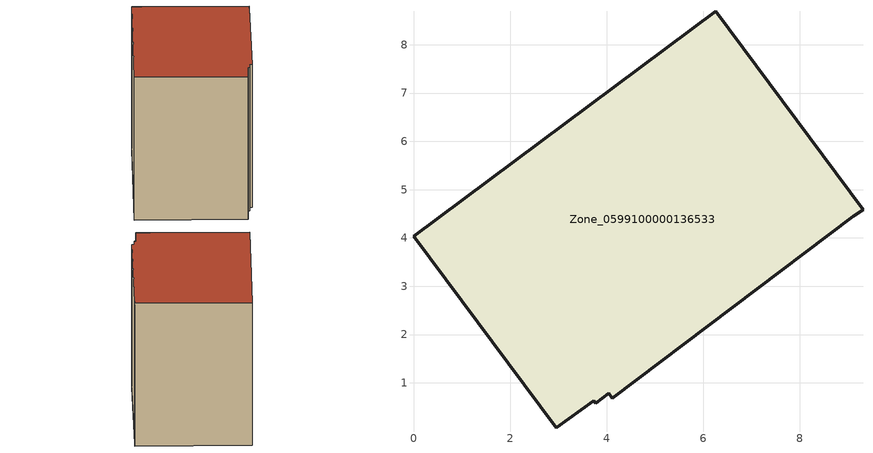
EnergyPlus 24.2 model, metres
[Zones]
Zone_0599100000136533
 floor ground (C_G): 3.77,0.57 3.74,0.63 2.96,0.07 0,4.04 6.26,8.69 9.31,4.59 9.11,4.45 4.12,0.68 4.05,0.78 z0
 wall outside (C_F): 6.26,8.69 0,4.04 2.96,0.07 3.74,0.63 3.77,0.57 4.05,0.78 4.12,0.68 9.11,4.45 9.31,4.59 6.26,8.69 z0:6.74
 roof outside (C_R): 4.12,0.68 9.11,4.45 9.31,4.59 6.26,8.69 0,4.04 2.96,0.07 3.74,0.63 3.77,0.57 4.05,0.78 z6.74
[BUILDING]
Pand.0599100000136533: North Axis=0; Terrain=City; Loads Convergence Tolerance Value=0.04; Temperature Convergence Tolerance Value=0.4; Solar Distribution=FullExterior; Maximum Number of Warmup Days=25; Minimum Number of Warmup Days=1
[Site:Location]
Rotterdam.The.Hague.AP_ZH_NLD Design_Conditions: Latitude=51.96; Longitude=4.45; Time Zone=1; Elevation=-4.5
[SITE:GROUNDTEMPERATURE:BUILDINGSURFACE]
18, 18, 18, 18, 18, 18, 18, 18, 18, 18, 18, 18
[MATERIAL] Thermal Absorptance=0.9; Solar Absorptance=0.7; Visible Absorptance=0.7
Name | Roughness | Thickness | Conductivity | Density | Specific Heat
G.TC.1946 | MediumSmooth | 0.15 | 1 | 540 | 1210
F.TC.1946 | Rough | 0.3 | 0.857143 | 1920 | 840
R.TC.1946 | MediumRough | 0.2 | 0.909091 | 1500 | 1000
[CONSTRUCTION]
C_G: G.TC.1946
C_F: F.TC.1946
C_R: R.TC.1946
[ZONE]
Zone_0599100000136533: Type=1; Multiplier=1; Ceiling Height=Autocalculate; Volume=Autocalculate; Floor Area=autocalculate; Part of Total Floor Area=Yes
[ZONEINFILTRATION:DESIGNFLOWRATE]
Infil_Zone_0599100000136533: Zone or ZoneList or Space or SpaceList=Zone_0599100000136533; Schedule=AlwaysOn; Design Flow Rate Calculation Method=Flow/Area; Flow Rate per Floor Area=0.003; Constant Term Coefficient=1; Temperature Term Coefficient=0; Velocity Term Coefficient=0; Velocity Squared Term Coefficient=0
[HVACTEMPLATE:ZONE:IDEALLOADSAIRSYSTEM]
Zone_0599100000136533: Maximum Heating Supply Air Temperature=50; Minimum Cooling Supply Air Temperature=13; Maximum Heating Supply Air Humidity Ratio=0.0156; Minimum Cooling Supply Air Humidity Ratio=0.0077; Heating Limit=NoLimit; Cooling Limit=NoLimit; Dehumidification Control Type=ConstantSensibleHeatRatio; Cooling Sensible Heat Ratio=0.7; Dehumidification Setpoint=60; Humidification Control Type=None; Humidification Setpoint=30; Outdoor Air Method=None; Outdoor Air Flow Rate per Person=0.00944; Outdoor Air Flow Rate per Zone Floor Area=0; Outdoor Air Flow Rate per Zone=0; Demand Controlled Ventilation Type=None; Outdoor Air Economizer Type=NoEconomizer; Heat Recovery Type=None; Sensible Heat Recovery Effectiveness=0.7; Latent Heat Recovery Effectiveness=0.65
[ZONECONTROL:THERMOSTAT]
ThermostatControl_Zone_0599100000136533: Zone or ZoneList=Zone_0599100000136533; Control Type Schedule=DualSetpointControlType; Control 1=Thermostat_Zone_0599100000136533; Temperature Difference Between Cutout And Setpoint=0
[THERMOSTATSETPOINT:DUALSETPOINT]
Thermostat_Zone_0599100000136533: Heating Setpoint Temperature Schedule=HeatingSetpoint_Zone_0599100000136533; Cooling Setpoint Temperature Schedule=CoolingSetpoint_Zone_0599100000136533
[SCHEDULE:COMPACT]
HeatingSetpoint_Zone_0599100000136533: Through: 12/31, For: AllDays, Until: 24:00, 21
CoolingSetpoint_Zone_0599100000136533: Through: 12/31, For: AllDays, Until: 24:00, 24
DualSetpointControlType: Through: 12/31, For: AllDays, Until: 24:00, 4
AlwaysOn: Through: 12/31, For: AllDays, Until: 24:00, 1
